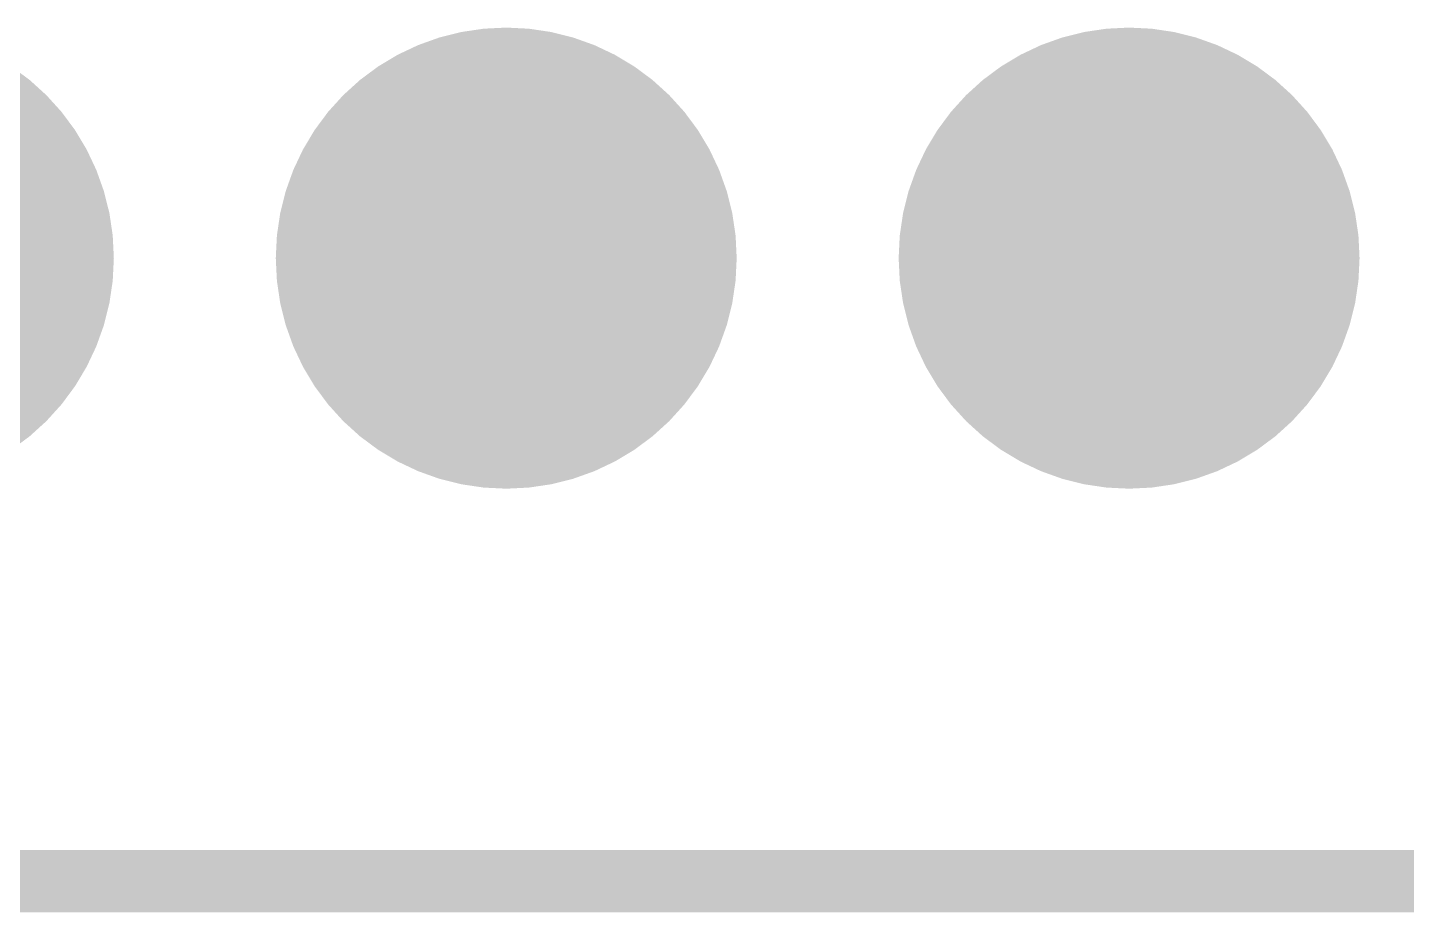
# Model space of a CAD drawing. Extents: x -15.6 to 66.2, y -11.4 to 53.5.
# Drawn here: x 28.53 to 34.15, y 18.92 to 22.53 of the extents above; entities that cross this region are included whole.
import ezdxf

# ---------------------------------------------------------------- set-up
doc = ezdxf.new("R2010")
doc.units = 0
doc.layers.add('1', color=12, linetype='CONTINUOUS')
doc.layers.add('17', color=110, linetype='CONTINUOUS')

# ---------------------------------------------------------------- blocks, each defined once
blk = doc.blocks.new('ROUNDP')
at = {"const_width": 0.5}
blk.add_lwpolyline([(0, -0.25, 1), (0, 0.25, 1), (0, -0.25)], format="xyb", dxfattribs=at)

msp = doc.modelspace()

# ---------------------------------------------------------------- linework, layer by layer
at = {"layer": '1', "const_width": 0.254}
msp.add_lwpolyline([(19.05, 19.05), (36.83, 19.05)], dxfattribs=at)

# ---------------------------------------------------------------- block references
at = {"layer": '17', "xscale": 1.8796, "yscale": 1.8796, "rotation": 270}
for p in [(27.94, 21.59), (27.94, 21.59), (30.48, 21.59), (30.48, 21.59), (33.02, 21.59), (33.02, 21.59)]:
    msp.add_blockref('ROUNDP', p, dxfattribs=at)

doc.saveas('drawing.dxf')
